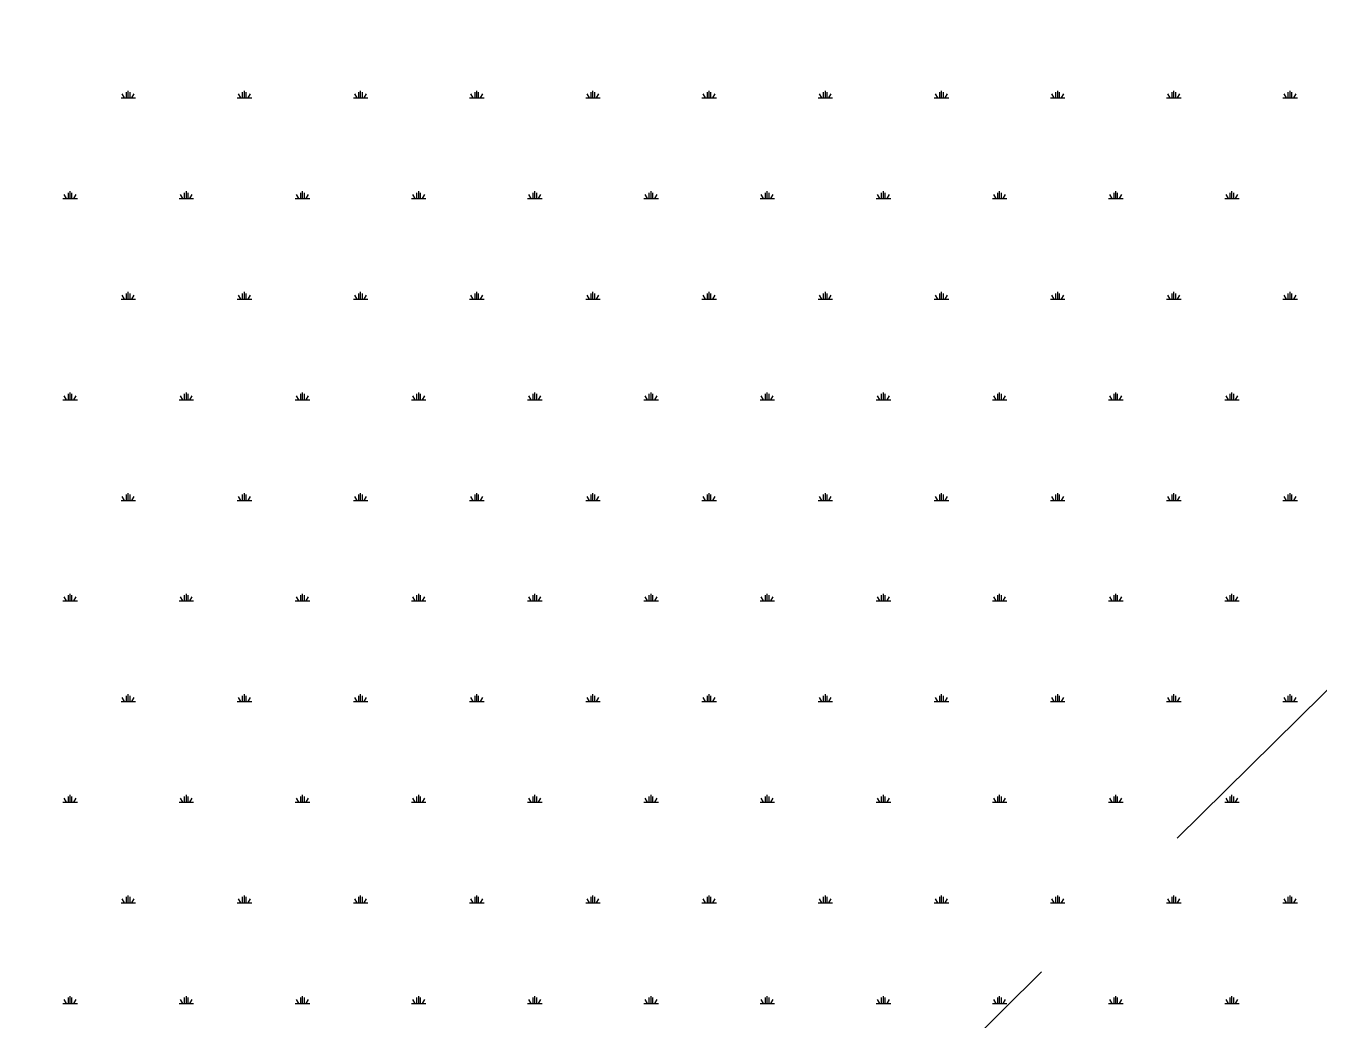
# Model space of a CAD drawing. Header units: millimetres. Extents: x 2999.9 to 3041.9, y 869.6 to 906.3.
# Drawn here: x 3020.115 to 3020.963, y 899.399 to 900.051 of the extents above; entities that cross this region are included whole.
import ezdxf

# ---------------------------------------------------------------- set-up
doc = ezdxf.new("R2010")
doc.units = ezdxf.units.MM
doc.linetypes.add('HIDDEN', pattern=[0.375, 0.25, -0.125])

msp = doc.modelspace()

# ---------------------------------------------------------------- linework, layer by layer
at = {"color": 253, "linetype": 'HIDDEN', "lineweight": 0}
msp.add_line((3019.26921, 897.93752), (3023.26921, 901.88817), dxfattribs=at)
at = {"color": 76, "linetype": 'Continuous'}
for p, q in [((3020.17735, 900.00409), (3020.18687, 900.00409)), ((3020.17973, 900.00409), (3020.1782, 900.00673)), ((3020.18092, 900.00409), (3020.18092, 900.0079)), ((3020.18211, 900.00409), (3020.18211, 900.00885)), ((3020.1833, 900.00409), (3020.1833, 900.0079)), ((3020.18449, 900.00409), (3020.18602, 900.00673)), ((3020.25355, 900.00409), (3020.26307, 900.00409)), ((3020.25593, 900.00409), (3020.2544, 900.00673)), ((3020.25712, 900.00409), (3020.25712, 900.0079)), ((3020.25831, 900.00409), (3020.25831, 900.00885)), ((3020.2595, 900.00409), (3020.2595, 900.0079)), ((3020.26069, 900.00409), (3020.26222, 900.00673)), ((3020.32975, 900.00409), (3020.33927, 900.00409)), ((3020.33213, 900.00409), (3020.3306, 900.00673)), ((3020.33332, 900.00409), (3020.33332, 900.0079)), ((3020.33451, 900.00409), (3020.33451, 900.00885)), ((3020.3357, 900.00409), (3020.3357, 900.0079)), ((3020.33689, 900.00409), (3020.33842, 900.00673)), ((3020.40595, 900.00409), (3020.41547, 900.00409)), ((3020.40833, 900.00409), (3020.4068, 900.00673)), ((3020.40952, 900.00409), (3020.40952, 900.0079)), ((3020.41071, 900.00409), (3020.41071, 900.00885)), ((3020.4119, 900.00409), (3020.4119, 900.0079)), ((3020.41309, 900.00409), (3020.41462, 900.00673)), ((3020.48215, 900.00409), (3020.49167, 900.00409)), ((3020.48453, 900.00409), (3020.483, 900.00673)), ((3020.48572, 900.00409), (3020.48572, 900.0079)), ((3020.48691, 900.00409), (3020.48691, 900.00885)), ((3020.4881, 900.00409), (3020.4881, 900.0079)), ((3020.48929, 900.00409), (3020.49082, 900.00673)), ((3020.55835, 900.00409), (3020.56787, 900.00409)), ((3020.56073, 900.00409), (3020.5592, 900.00673)), ((3020.56192, 900.00409), (3020.56192, 900.0079)), ((3020.56311, 900.00409), (3020.56311, 900.00885)), ((3020.5643, 900.00409), (3020.5643, 900.0079)), ((3020.56549, 900.00409), (3020.56702, 900.00673)), ((3020.63455, 900.00409), (3020.64407, 900.00409)), ((3020.63693, 900.00409), (3020.6354, 900.00673)), ((3020.63812, 900.00409), (3020.63812, 900.0079)), ((3020.63931, 900.00409), (3020.63931, 900.00885)), ((3020.6405, 900.00409), (3020.6405, 900.0079)), ((3020.64169, 900.00409), (3020.64322, 900.00673)), ((3020.71075, 900.00409), (3020.72027, 900.00409)), ((3020.71313, 900.00409), (3020.7116, 900.00673)), ((3020.71432, 900.00409), (3020.71432, 900.0079)), ((3020.71551, 900.00409), (3020.71551, 900.00885)), ((3020.7167, 900.00409), (3020.7167, 900.0079)), ((3020.71789, 900.00409), (3020.71942, 900.00673)), ((3020.78695, 900.00409), (3020.79647, 900.00409)), ((3020.78933, 900.00409), (3020.7878, 900.00673)), ((3020.79052, 900.00409), (3020.79052, 900.0079)), ((3020.79171, 900.00409), (3020.79171, 900.00885)), ((3020.7929, 900.00409), (3020.7929, 900.0079)), ((3020.79409, 900.00409), (3020.79562, 900.00673)), ((3020.86315, 900.00409), (3020.87267, 900.00409)), ((3020.86553, 900.00409), (3020.864, 900.00673)), ((3020.86672, 900.00409), (3020.86672, 900.0079)), ((3020.86791, 900.00409), (3020.86791, 900.00885)), ((3020.8691, 900.00409), (3020.8691, 900.0079)), ((3020.87029, 900.00409), (3020.87182, 900.00673)), ((3020.93935, 900.00409), (3020.94887, 900.00409)), ((3020.94173, 900.00409), (3020.9402, 900.00673)), ((3020.94292, 900.00409), (3020.94292, 900.0079)), ((3020.94411, 900.00409), (3020.94411, 900.00885)), ((3020.9453, 900.00409), (3020.9453, 900.0079)), ((3020.94649, 900.00409), (3020.94802, 900.00673)), ((3020.13925, 899.9381), (3020.14877, 899.9381)), ((3020.14163, 899.9381), (3020.1401, 899.94074)), ((3020.14282, 899.9381), (3020.14282, 899.94191)), ((3020.14401, 899.9381), (3020.14401, 899.94286)), ((3020.1452, 899.9381), (3020.1452, 899.94191)), ((3020.14639, 899.9381), (3020.14792, 899.94074)), ((3020.21545, 899.9381), (3020.22497, 899.9381)), ((3020.21783, 899.9381), (3020.2163, 899.94074)), ((3020.21902, 899.9381), (3020.21902, 899.94191)), ((3020.22021, 899.9381), (3020.22021, 899.94286)), ((3020.2214, 899.9381), (3020.2214, 899.94191)), ((3020.22259, 899.9381), (3020.22412, 899.94074)), ((3020.29165, 899.9381), (3020.30117, 899.9381)), ((3020.29403, 899.9381), (3020.2925, 899.94074)), ((3020.29522, 899.9381), (3020.29522, 899.94191)), ((3020.29641, 899.9381), (3020.29641, 899.94286)), ((3020.2976, 899.9381), (3020.2976, 899.94191)), ((3020.29879, 899.9381), (3020.30032, 899.94074)), ((3020.36785, 899.9381), (3020.37737, 899.9381)), ((3020.37023, 899.9381), (3020.3687, 899.94074)), ((3020.37142, 899.9381), (3020.37142, 899.94191)), ((3020.37261, 899.9381), (3020.37261, 899.94286)), ((3020.3738, 899.9381), (3020.3738, 899.94191)), ((3020.37499, 899.9381), (3020.37652, 899.94074)), ((3020.44405, 899.9381), (3020.45357, 899.9381)), ((3020.44643, 899.9381), (3020.4449, 899.94074)), ((3020.44762, 899.9381), (3020.44762, 899.94191)), ((3020.44881, 899.9381), (3020.44881, 899.94286)), ((3020.45, 899.9381), (3020.45, 899.94191)), ((3020.45119, 899.9381), (3020.45272, 899.94074)), ((3020.52025, 899.9381), (3020.52977, 899.9381)), ((3020.52263, 899.9381), (3020.5211, 899.94074)), ((3020.52382, 899.9381), (3020.52382, 899.94191)), ((3020.52501, 899.9381), (3020.52501, 899.94286)), ((3020.5262, 899.9381), (3020.5262, 899.94191)), ((3020.52739, 899.9381), (3020.52892, 899.94074)), ((3020.59645, 899.9381), (3020.60597, 899.9381)), ((3020.59883, 899.9381), (3020.5973, 899.94074)), ((3020.60002, 899.9381), (3020.60002, 899.94191)), ((3020.60121, 899.9381), (3020.60121, 899.94286)), ((3020.6024, 899.9381), (3020.6024, 899.94191)), ((3020.60359, 899.9381), (3020.60512, 899.94074)), ((3020.67265, 899.9381), (3020.68217, 899.9381)), ((3020.67503, 899.9381), (3020.6735, 899.94074)), ((3020.67622, 899.9381), (3020.67622, 899.94191)), ((3020.67741, 899.9381), (3020.67741, 899.94286)), ((3020.6786, 899.9381), (3020.6786, 899.94191)), ((3020.67979, 899.9381), (3020.68132, 899.94074)), ((3020.74885, 899.9381), (3020.75837, 899.9381)), ((3020.75123, 899.9381), (3020.7497, 899.94074)), ((3020.75242, 899.9381), (3020.75242, 899.94191)), ((3020.75361, 899.9381), (3020.75361, 899.94286)), ((3020.7548, 899.9381), (3020.7548, 899.94191)), ((3020.75599, 899.9381), (3020.75752, 899.94074)), ((3020.82505, 899.9381), (3020.83457, 899.9381)), ((3020.82743, 899.9381), (3020.8259, 899.94074)), ((3020.82862, 899.9381), (3020.82862, 899.94191)), ((3020.82981, 899.9381), (3020.82981, 899.94286)), ((3020.831, 899.9381), (3020.831, 899.94191)), ((3020.83219, 899.9381), (3020.83372, 899.94074)), ((3020.90125, 899.9381), (3020.91077, 899.9381)), ((3020.90363, 899.9381), (3020.9021, 899.94074)), ((3020.90482, 899.9381), (3020.90482, 899.94191)), ((3020.90601, 899.9381), (3020.90601, 899.94286)), ((3020.9072, 899.9381), (3020.9072, 899.94191)), ((3020.90839, 899.9381), (3020.90992, 899.94074)), ((3020.18092, 899.87211), (3020.18092, 899.87592)), ((3020.18211, 899.87211), (3020.18211, 899.87687)), ((3020.1833, 899.87211), (3020.1833, 899.87592)), ((3020.25712, 899.87211), (3020.25712, 899.87592)), ((3020.25831, 899.87211), (3020.25831, 899.87687)), ((3020.2595, 899.87211), (3020.2595, 899.87592)), ((3020.33332, 899.87211), (3020.33332, 899.87592)), ((3020.33451, 899.87211), (3020.33451, 899.87687)), ((3020.3357, 899.87211), (3020.3357, 899.87592)), ((3020.40952, 899.87211), (3020.40952, 899.87592)), ((3020.41071, 899.87211), (3020.41071, 899.87687)), ((3020.4119, 899.87211), (3020.4119, 899.87592)), ((3020.48572, 899.87211), (3020.48572, 899.87592)), ((3020.48691, 899.87211), (3020.48691, 899.87687)), ((3020.4881, 899.87211), (3020.4881, 899.87592)), ((3020.56192, 899.87211), (3020.56192, 899.87592)), ((3020.56311, 899.87211), (3020.56311, 899.87687)), ((3020.5643, 899.87211), (3020.5643, 899.87592)), ((3020.63812, 899.87211), (3020.63812, 899.87592)), ((3020.63931, 899.87211), (3020.63931, 899.87687)), ((3020.6405, 899.87211), (3020.6405, 899.87592)), ((3020.71432, 899.87211), (3020.71432, 899.87592)), ((3020.71551, 899.87211), (3020.71551, 899.87687)), ((3020.7167, 899.87211), (3020.7167, 899.87592)), ((3020.79052, 899.87211), (3020.79052, 899.87592)), ((3020.79171, 899.87211), (3020.79171, 899.87687)), ((3020.7929, 899.87211), (3020.7929, 899.87592)), ((3020.86672, 899.87211), (3020.86672, 899.87592)), ((3020.86791, 899.87211), (3020.86791, 899.87687)), ((3020.8691, 899.87211), (3020.8691, 899.87592)), ((3020.94292, 899.87211), (3020.94292, 899.87592)), ((3020.94411, 899.87211), (3020.94411, 899.87687)), ((3020.9453, 899.87211), (3020.9453, 899.87592)), ((3020.17735, 899.87211), (3020.18687, 899.87211)), ((3020.17973, 899.87211), (3020.1782, 899.87474)), ((3020.18449, 899.87211), (3020.18602, 899.87475)), ((3020.25355, 899.87211), (3020.26307, 899.87211)), ((3020.25593, 899.87211), (3020.2544, 899.87474)), ((3020.26069, 899.87211), (3020.26222, 899.87475)), ((3020.32975, 899.87211), (3020.33927, 899.87211)), ((3020.33213, 899.87211), (3020.3306, 899.87474)), ((3020.33689, 899.87211), (3020.33842, 899.87475)), ((3020.40595, 899.87211), (3020.41547, 899.87211)), ((3020.40833, 899.87211), (3020.4068, 899.87474)), ((3020.41309, 899.87211), (3020.41462, 899.87475)), ((3020.48215, 899.87211), (3020.49167, 899.87211)), ((3020.48453, 899.87211), (3020.483, 899.87474)), ((3020.48929, 899.87211), (3020.49082, 899.87475)), ((3020.55835, 899.87211), (3020.56787, 899.87211)), ((3020.56073, 899.87211), (3020.5592, 899.87474)), ((3020.56549, 899.87211), (3020.56702, 899.87475)), ((3020.63455, 899.87211), (3020.64407, 899.87211)), ((3020.63693, 899.87211), (3020.6354, 899.87474)), ((3020.64169, 899.87211), (3020.64322, 899.87475)), ((3020.71075, 899.87211), (3020.72027, 899.87211)), ((3020.71313, 899.87211), (3020.7116, 899.87474)), ((3020.71789, 899.87211), (3020.71942, 899.87475)), ((3020.78695, 899.87211), (3020.79647, 899.87211)), ((3020.78933, 899.87211), (3020.7878, 899.87474)), ((3020.79409, 899.87211), (3020.79562, 899.87475)), ((3020.86315, 899.87211), (3020.87267, 899.87211)), ((3020.86553, 899.87211), (3020.864, 899.87474)), ((3020.87029, 899.87211), (3020.87182, 899.87475)), ((3020.93935, 899.87211), (3020.94887, 899.87211)), ((3020.94173, 899.87211), (3020.9402, 899.87474)), ((3020.94649, 899.87211), (3020.94802, 899.87475)), ((3020.14163, 899.80611), (3020.1401, 899.80875)), ((3020.14282, 899.80611), (3020.14282, 899.80992)), ((3020.14401, 899.80611), (3020.14401, 899.81088)), ((3020.1452, 899.80611), (3020.1452, 899.80992)), ((3020.14639, 899.80612), (3020.14792, 899.80876)), ((3020.21783, 899.80611), (3020.2163, 899.80875)), ((3020.21902, 899.80611), (3020.21902, 899.80992)), ((3020.22021, 899.80611), (3020.22021, 899.81088)), ((3020.2214, 899.80611), (3020.2214, 899.80992)), ((3020.22259, 899.80612), (3020.22412, 899.80876)), ((3020.29403, 899.80611), (3020.2925, 899.80875)), ((3020.29522, 899.80611), (3020.29522, 899.80992)), ((3020.29641, 899.80611), (3020.29641, 899.81088)), ((3020.2976, 899.80611), (3020.2976, 899.80992)), ((3020.29879, 899.80612), (3020.30032, 899.80876)), ((3020.37023, 899.80611), (3020.3687, 899.80875)), ((3020.37142, 899.80611), (3020.37142, 899.80992)), ((3020.37261, 899.80611), (3020.37261, 899.81088)), ((3020.3738, 899.80611), (3020.3738, 899.80992)), ((3020.37499, 899.80612), (3020.37652, 899.80876)), ((3020.44643, 899.80611), (3020.4449, 899.80875)), ((3020.44762, 899.80611), (3020.44762, 899.80992)), ((3020.44881, 899.80611), (3020.44881, 899.81088)), ((3020.45, 899.80611), (3020.45, 899.80992)), ((3020.45119, 899.80612), (3020.45272, 899.80876)), ((3020.52263, 899.80611), (3020.5211, 899.80875)), ((3020.52382, 899.80611), (3020.52382, 899.80992)), ((3020.52501, 899.80611), (3020.52501, 899.81088)), ((3020.5262, 899.80611), (3020.5262, 899.80992)), ((3020.52739, 899.80612), (3020.52892, 899.80876)), ((3020.59883, 899.80611), (3020.5973, 899.80875)), ((3020.60002, 899.80611), (3020.60002, 899.80992)), ((3020.60121, 899.80611), (3020.60121, 899.81088)), ((3020.6024, 899.80611), (3020.6024, 899.80992)), ((3020.60359, 899.80612), (3020.60512, 899.80876)), ((3020.67503, 899.80611), (3020.6735, 899.80875)), ((3020.67622, 899.80611), (3020.67622, 899.80992)), ((3020.67741, 899.80611), (3020.67741, 899.81088)), ((3020.6786, 899.80611), (3020.6786, 899.80992)), ((3020.67979, 899.80612), (3020.68132, 899.80876)), ((3020.75123, 899.80611), (3020.7497, 899.80875)), ((3020.75242, 899.80611), (3020.75242, 899.80992)), ((3020.75361, 899.80611), (3020.75361, 899.81088)), ((3020.7548, 899.80611), (3020.7548, 899.80992)), ((3020.75599, 899.80612), (3020.75752, 899.80876)), ((3020.82743, 899.80611), (3020.8259, 899.80875)), ((3020.82862, 899.80611), (3020.82862, 899.80992)), ((3020.82981, 899.80611), (3020.82981, 899.81088)), ((3020.831, 899.80611), (3020.831, 899.80992)), ((3020.83219, 899.80612), (3020.83372, 899.80876)), ((3020.90363, 899.80611), (3020.9021, 899.80875)), ((3020.90482, 899.80611), (3020.90482, 899.80992)), ((3020.90601, 899.80611), (3020.90601, 899.81088)), ((3020.9072, 899.80611), (3020.9072, 899.80992)), ((3020.90839, 899.80612), (3020.90992, 899.80876)), ((3020.13925, 899.80611), (3020.14877, 899.80611)), ((3020.21545, 899.80611), (3020.22497, 899.80611)), ((3020.29165, 899.80611), (3020.30117, 899.80611)), ((3020.36785, 899.80611), (3020.37737, 899.80611)), ((3020.44405, 899.80611), (3020.45357, 899.80611)), ((3020.52025, 899.80611), (3020.52977, 899.80611)), ((3020.59645, 899.80611), (3020.60597, 899.80611)), ((3020.67265, 899.80611), (3020.68217, 899.80611)), ((3020.74885, 899.80611), (3020.75837, 899.80611)), ((3020.82505, 899.80611), (3020.83457, 899.80611)), ((3020.90125, 899.80611), (3020.91077, 899.80611)), ((3020.17735, 899.74012), (3020.18687, 899.74012)), ((3020.17973, 899.74012), (3020.1782, 899.74276)), ((3020.18092, 899.74012), (3020.18092, 899.74393)), ((3020.18211, 899.74012), (3020.18211, 899.74489)), ((3020.1833, 899.74012), (3020.1833, 899.74393)), ((3020.18449, 899.74012), (3020.18602, 899.74276)), ((3020.25355, 899.74012), (3020.26307, 899.74012)), ((3020.25593, 899.74012), (3020.2544, 899.74276)), ((3020.25712, 899.74012), (3020.25712, 899.74393)), ((3020.25831, 899.74012), (3020.25831, 899.74489)), ((3020.2595, 899.74012), (3020.2595, 899.74393)), ((3020.26069, 899.74012), (3020.26222, 899.74276)), ((3020.32975, 899.74012), (3020.33927, 899.74012)), ((3020.33213, 899.74012), (3020.3306, 899.74276)), ((3020.33332, 899.74012), (3020.33332, 899.74393)), ((3020.33451, 899.74012), (3020.33451, 899.74489)), ((3020.3357, 899.74012), (3020.3357, 899.74393)), ((3020.33689, 899.74012), (3020.33842, 899.74276)), ((3020.40595, 899.74012), (3020.41547, 899.74012)), ((3020.40833, 899.74012), (3020.4068, 899.74276)), ((3020.40952, 899.74012), (3020.40952, 899.74393)), ((3020.41071, 899.74012), (3020.41071, 899.74489)), ((3020.4119, 899.74012), (3020.4119, 899.74393)), ((3020.41309, 899.74012), (3020.41462, 899.74276)), ((3020.48215, 899.74012), (3020.49167, 899.74012)), ((3020.48453, 899.74012), (3020.483, 899.74276)), ((3020.48572, 899.74012), (3020.48572, 899.74393)), ((3020.48691, 899.74012), (3020.48691, 899.74489)), ((3020.4881, 899.74012), (3020.4881, 899.74393)), ((3020.48929, 899.74012), (3020.49082, 899.74276)), ((3020.55835, 899.74012), (3020.56787, 899.74012)), ((3020.56073, 899.74012), (3020.5592, 899.74276)), ((3020.56192, 899.74012), (3020.56192, 899.74393)), ((3020.56311, 899.74012), (3020.56311, 899.74489)), ((3020.5643, 899.74012), (3020.5643, 899.74393)), ((3020.56549, 899.74012), (3020.56702, 899.74276)), ((3020.63455, 899.74012), (3020.64407, 899.74012)), ((3020.63693, 899.74012), (3020.6354, 899.74276)), ((3020.63812, 899.74012), (3020.63812, 899.74393)), ((3020.63931, 899.74012), (3020.63931, 899.74489)), ((3020.6405, 899.74012), (3020.6405, 899.74393)), ((3020.64169, 899.74012), (3020.64322, 899.74276)), ((3020.71075, 899.74012), (3020.72027, 899.74012)), ((3020.71313, 899.74012), (3020.7116, 899.74276)), ((3020.71432, 899.74012), (3020.71432, 899.74393)), ((3020.71551, 899.74012), (3020.71551, 899.74489)), ((3020.7167, 899.74012), (3020.7167, 899.74393)), ((3020.71789, 899.74012), (3020.71942, 899.74276)), ((3020.78695, 899.74012), (3020.79647, 899.74012)), ((3020.78933, 899.74012), (3020.7878, 899.74276)), ((3020.79052, 899.74012), (3020.79052, 899.74393)), ((3020.79171, 899.74012), (3020.79171, 899.74489)), ((3020.7929, 899.74012), (3020.7929, 899.74393)), ((3020.79409, 899.74012), (3020.79562, 899.74276)), ((3020.86315, 899.74012), (3020.87267, 899.74012)), ((3020.86553, 899.74012), (3020.864, 899.74276)), ((3020.86672, 899.74012), (3020.86672, 899.74393)), ((3020.86791, 899.74012), (3020.86791, 899.74489)), ((3020.8691, 899.74012), (3020.8691, 899.74393)), ((3020.87029, 899.74012), (3020.87182, 899.74276)), ((3020.93935, 899.74012), (3020.94887, 899.74012)), ((3020.94173, 899.74012), (3020.9402, 899.74276)), ((3020.94292, 899.74012), (3020.94292, 899.74393)), ((3020.94411, 899.74012), (3020.94411, 899.74489)), ((3020.9453, 899.74012), (3020.9453, 899.74393)), ((3020.94649, 899.74012), (3020.94802, 899.74276)), ((3020.13925, 899.67413), (3020.14877, 899.67413)), ((3020.14163, 899.67413), (3020.1401, 899.67677)), ((3020.14282, 899.67413), (3020.14282, 899.67794)), ((3020.14401, 899.67413), (3020.14401, 899.67889)), ((3020.1452, 899.67413), (3020.1452, 899.67794)), ((3020.14639, 899.67413), (3020.14792, 899.67677)), ((3020.21545, 899.67413), (3020.22497, 899.67413)), ((3020.21783, 899.67413), (3020.2163, 899.67677)), ((3020.21902, 899.67413), (3020.21902, 899.67794)), ((3020.22021, 899.67413), (3020.22021, 899.67889)), ((3020.2214, 899.67413), (3020.2214, 899.67794)), ((3020.22259, 899.67413), (3020.22412, 899.67677)), ((3020.29165, 899.67413), (3020.30117, 899.67413)), ((3020.29403, 899.67413), (3020.2925, 899.67677)), ((3020.29522, 899.67413), (3020.29522, 899.67794)), ((3020.29641, 899.67413), (3020.29641, 899.67889)), ((3020.2976, 899.67413), (3020.2976, 899.67794)), ((3020.29879, 899.67413), (3020.30032, 899.67677)), ((3020.36785, 899.67413), (3020.37737, 899.67413)), ((3020.37023, 899.67413), (3020.3687, 899.67677)), ((3020.37142, 899.67413), (3020.37142, 899.67794)), ((3020.37261, 899.67413), (3020.37261, 899.67889)), ((3020.3738, 899.67413), (3020.3738, 899.67794)), ((3020.37499, 899.67413), (3020.37652, 899.67677)), ((3020.44405, 899.67413), (3020.45357, 899.67413)), ((3020.44643, 899.67413), (3020.4449, 899.67677)), ((3020.44762, 899.67413), (3020.44762, 899.67794)), ((3020.44881, 899.67413), (3020.44881, 899.67889)), ((3020.45, 899.67413), (3020.45, 899.67794)), ((3020.45119, 899.67413), (3020.45272, 899.67677)), ((3020.52025, 899.67413), (3020.52977, 899.67413)), ((3020.52263, 899.67413), (3020.5211, 899.67677)), ((3020.52382, 899.67413), (3020.52382, 899.67794)), ((3020.52501, 899.67413), (3020.52501, 899.67889)), ((3020.5262, 899.67413), (3020.5262, 899.67794)), ((3020.52739, 899.67413), (3020.52892, 899.67677)), ((3020.59645, 899.67413), (3020.60597, 899.67413)), ((3020.59883, 899.67413), (3020.5973, 899.67677)), ((3020.60002, 899.67413), (3020.60002, 899.67794)), ((3020.60121, 899.67413), (3020.60121, 899.67889)), ((3020.6024, 899.67413), (3020.6024, 899.67794)), ((3020.60359, 899.67413), (3020.60512, 899.67677)), ((3020.67265, 899.67413), (3020.68217, 899.67413)), ((3020.67503, 899.67413), (3020.6735, 899.67677)), ((3020.67622, 899.67413), (3020.67622, 899.67794)), ((3020.67741, 899.67413), (3020.67741, 899.67889)), ((3020.6786, 899.67413), (3020.6786, 899.67794)), ((3020.67979, 899.67413), (3020.68132, 899.67677)), ((3020.74885, 899.67413), (3020.75837, 899.67413)), ((3020.75123, 899.67413), (3020.7497, 899.67677)), ((3020.75242, 899.67413), (3020.75242, 899.67794)), ((3020.75361, 899.67413), (3020.75361, 899.67889)), ((3020.7548, 899.67413), (3020.7548, 899.67794)), ((3020.75599, 899.67413), (3020.75752, 899.67677)), ((3020.82505, 899.67413), (3020.83457, 899.67413)), ((3020.82743, 899.67413), (3020.8259, 899.67677)), ((3020.82862, 899.67413), (3020.82862, 899.67794)), ((3020.82981, 899.67413), (3020.82981, 899.67889)), ((3020.831, 899.67413), (3020.831, 899.67794)), ((3020.83219, 899.67413), (3020.83372, 899.67677)), ((3020.90125, 899.67413), (3020.91077, 899.67413)), ((3020.90363, 899.67413), (3020.9021, 899.67677)), ((3020.90482, 899.67413), (3020.90482, 899.67794)), ((3020.90601, 899.67413), (3020.90601, 899.67889)), ((3020.9072, 899.67413), (3020.9072, 899.67794)), ((3020.90839, 899.67413), (3020.90992, 899.67677)), ((3020.18211, 899.60814), (3020.18211, 899.6129)), ((3020.25831, 899.60814), (3020.25831, 899.6129)), ((3020.33451, 899.60814), (3020.33451, 899.6129)), ((3020.41071, 899.60814), (3020.41071, 899.6129)), ((3020.48691, 899.60814), (3020.48691, 899.6129)), ((3020.56311, 899.60814), (3020.56311, 899.6129)), ((3020.63931, 899.60814), (3020.63931, 899.6129)), ((3020.71551, 899.60814), (3020.71551, 899.6129)), ((3020.79171, 899.60814), (3020.79171, 899.6129)), ((3020.86791, 899.60814), (3020.86791, 899.6129)), ((3020.94411, 899.60814), (3020.94411, 899.6129)), ((3020.17735, 899.60814), (3020.18687, 899.60814)), ((3020.17973, 899.60814), (3020.1782, 899.61078)), ((3020.18092, 899.60814), (3020.18092, 899.61195)), ((3020.1833, 899.60814), (3020.1833, 899.61195)), ((3020.18449, 899.60814), (3020.18602, 899.61078)), ((3020.25355, 899.60814), (3020.26307, 899.60814)), ((3020.25593, 899.60814), (3020.2544, 899.61078)), ((3020.25712, 899.60814), (3020.25712, 899.61195)), ((3020.2595, 899.60814), (3020.2595, 899.61195)), ((3020.26069, 899.60814), (3020.26222, 899.61078)), ((3020.32975, 899.60814), (3020.33927, 899.60814)), ((3020.33213, 899.60814), (3020.3306, 899.61078)), ((3020.33332, 899.60814), (3020.33332, 899.61195)), ((3020.3357, 899.60814), (3020.3357, 899.61195)), ((3020.33689, 899.60814), (3020.33842, 899.61078)), ((3020.40595, 899.60814), (3020.41547, 899.60814)), ((3020.40833, 899.60814), (3020.4068, 899.61078)), ((3020.40952, 899.60814), (3020.40952, 899.61195)), ((3020.4119, 899.60814), (3020.4119, 899.61195)), ((3020.41309, 899.60814), (3020.41462, 899.61078)), ((3020.48215, 899.60814), (3020.49167, 899.60814)), ((3020.48453, 899.60814), (3020.483, 899.61078)), ((3020.48572, 899.60814), (3020.48572, 899.61195)), ((3020.4881, 899.60814), (3020.4881, 899.61195)), ((3020.48929, 899.60814), (3020.49082, 899.61078)), ((3020.55835, 899.60814), (3020.56787, 899.60814)), ((3020.56073, 899.60814), (3020.5592, 899.61078)), ((3020.56192, 899.60814), (3020.56192, 899.61195)), ((3020.5643, 899.60814), (3020.5643, 899.61195)), ((3020.56549, 899.60814), (3020.56702, 899.61078)), ((3020.63455, 899.60814), (3020.64407, 899.60814)), ((3020.63693, 899.60814), (3020.6354, 899.61078)), ((3020.63812, 899.60814), (3020.63812, 899.61195)), ((3020.6405, 899.60814), (3020.6405, 899.61195)), ((3020.64169, 899.60814), (3020.64322, 899.61078)), ((3020.71075, 899.60814), (3020.72027, 899.60814)), ((3020.71313, 899.60814), (3020.7116, 899.61078)), ((3020.71432, 899.60814), (3020.71432, 899.61195)), ((3020.7167, 899.60814), (3020.7167, 899.61195)), ((3020.71789, 899.60814), (3020.71942, 899.61078)), ((3020.78695, 899.60814), (3020.79647, 899.60814)), ((3020.78933, 899.60814), (3020.7878, 899.61078)), ((3020.79052, 899.60814), (3020.79052, 899.61195)), ((3020.7929, 899.60814), (3020.7929, 899.61195)), ((3020.79409, 899.60814), (3020.79562, 899.61078)), ((3020.86315, 899.60814), (3020.87267, 899.60814)), ((3020.86553, 899.60814), (3020.864, 899.61078)), ((3020.86672, 899.60814), (3020.86672, 899.61195)), ((3020.8691, 899.60814), (3020.8691, 899.61195)), ((3020.87029, 899.60814), (3020.87182, 899.61078)), ((3020.93935, 899.60814), (3020.94887, 899.60814)), ((3020.94173, 899.60814), (3020.9402, 899.61078)), ((3020.94292, 899.60814), (3020.94292, 899.61195)), ((3020.9453, 899.60814), (3020.9453, 899.61195)), ((3020.94649, 899.60814), (3020.94802, 899.61078)), ((3020.14163, 899.54215), (3020.1401, 899.54479)), ((3020.14282, 899.54215), (3020.14282, 899.54596)), ((3020.14401, 899.54215), (3020.14401, 899.54691)), ((3020.1452, 899.54215), (3020.1452, 899.54596)), ((3020.14639, 899.54215), (3020.14792, 899.54479)), ((3020.21783, 899.54215), (3020.2163, 899.54479)), ((3020.21902, 899.54215), (3020.21902, 899.54596)), ((3020.22021, 899.54215), (3020.22021, 899.54691)), ((3020.2214, 899.54215), (3020.2214, 899.54596)), ((3020.22259, 899.54215), (3020.22412, 899.54479)), ((3020.29403, 899.54215), (3020.2925, 899.54479)), ((3020.29522, 899.54215), (3020.29522, 899.54596)), ((3020.29641, 899.54215), (3020.29641, 899.54691)), ((3020.2976, 899.54215), (3020.2976, 899.54596)), ((3020.29879, 899.54215), (3020.30032, 899.54479)), ((3020.37023, 899.54215), (3020.3687, 899.54479)), ((3020.37142, 899.54215), (3020.37142, 899.54596)), ((3020.37261, 899.54215), (3020.37261, 899.54691)), ((3020.3738, 899.54215), (3020.3738, 899.54596)), ((3020.37499, 899.54215), (3020.37652, 899.54479)), ((3020.44643, 899.54215), (3020.4449, 899.54479)), ((3020.44762, 899.54215), (3020.44762, 899.54596)), ((3020.44881, 899.54215), (3020.44881, 899.54691)), ((3020.45, 899.54215), (3020.45, 899.54596)), ((3020.45119, 899.54215), (3020.45272, 899.54479)), ((3020.52263, 899.54215), (3020.5211, 899.54479)), ((3020.52382, 899.54215), (3020.52382, 899.54596)), ((3020.52501, 899.54215), (3020.52501, 899.54691)), ((3020.5262, 899.54215), (3020.5262, 899.54596)), ((3020.52739, 899.54215), (3020.52892, 899.54479)), ((3020.59883, 899.54215), (3020.5973, 899.54479)), ((3020.60002, 899.54215), (3020.60002, 899.54596)), ((3020.60121, 899.54215), (3020.60121, 899.54691)), ((3020.6024, 899.54215), (3020.6024, 899.54596)), ((3020.60359, 899.54215), (3020.60512, 899.54479)), ((3020.67503, 899.54215), (3020.6735, 899.54479)), ((3020.67622, 899.54215), (3020.67622, 899.54596)), ((3020.67741, 899.54215), (3020.67741, 899.54691)), ((3020.6786, 899.54215), (3020.6786, 899.54596)), ((3020.67979, 899.54215), (3020.68132, 899.54479)), ((3020.75123, 899.54215), (3020.7497, 899.54479)), ((3020.75242, 899.54215), (3020.75242, 899.54596)), ((3020.75361, 899.54215), (3020.75361, 899.54691)), ((3020.7548, 899.54215), (3020.7548, 899.54596)), ((3020.75599, 899.54215), (3020.75752, 899.54479)), ((3020.82743, 899.54215), (3020.8259, 899.54479)), ((3020.82862, 899.54215), (3020.82862, 899.54596)), ((3020.82981, 899.54215), (3020.82981, 899.54691)), ((3020.831, 899.54215), (3020.831, 899.54596)), ((3020.83219, 899.54215), (3020.83372, 899.54479)), ((3020.90363, 899.54215), (3020.9021, 899.54479)), ((3020.90482, 899.54215), (3020.90482, 899.54596)), ((3020.90601, 899.54215), (3020.90601, 899.54691)), ((3020.9072, 899.54215), (3020.9072, 899.54596)), ((3020.90839, 899.54215), (3020.90992, 899.54479)), ((3020.13925, 899.54215), (3020.14877, 899.54215)), ((3020.21545, 899.54215), (3020.22497, 899.54215)), ((3020.29165, 899.54215), (3020.30117, 899.54215)), ((3020.36785, 899.54215), (3020.37737, 899.54215)), ((3020.44405, 899.54215), (3020.45357, 899.54215)), ((3020.52025, 899.54215), (3020.52977, 899.54215)), ((3020.59645, 899.54215), (3020.60597, 899.54215)), ((3020.67265, 899.54215), (3020.68217, 899.54215)), ((3020.74885, 899.54215), (3020.75837, 899.54215)), ((3020.82505, 899.54215), (3020.83457, 899.54215)), ((3020.90125, 899.54215), (3020.91077, 899.54215)), ((3020.17973, 899.47616), (3020.1782, 899.4788)), ((3020.18092, 899.47616), (3020.18092, 899.47997)), ((3020.18211, 899.47616), (3020.18211, 899.48092)), ((3020.1833, 899.47616), (3020.1833, 899.47997)), ((3020.18449, 899.47616), (3020.18602, 899.4788)), ((3020.25593, 899.47616), (3020.2544, 899.4788)), ((3020.25712, 899.47616), (3020.25712, 899.47997)), ((3020.25831, 899.47616), (3020.25831, 899.48092)), ((3020.2595, 899.47616), (3020.2595, 899.47997)), ((3020.26069, 899.47616), (3020.26222, 899.4788)), ((3020.33213, 899.47616), (3020.3306, 899.4788)), ((3020.33332, 899.47616), (3020.33332, 899.47997)), ((3020.33451, 899.47616), (3020.33451, 899.48092)), ((3020.3357, 899.47616), (3020.3357, 899.47997)), ((3020.33689, 899.47616), (3020.33842, 899.4788)), ((3020.40833, 899.47616), (3020.4068, 899.4788)), ((3020.40952, 899.47616), (3020.40952, 899.47997)), ((3020.41071, 899.47616), (3020.41071, 899.48092)), ((3020.4119, 899.47616), (3020.4119, 899.47997)), ((3020.41309, 899.47616), (3020.41462, 899.4788)), ((3020.48453, 899.47616), (3020.483, 899.4788)), ((3020.48572, 899.47616), (3020.48572, 899.47997)), ((3020.48691, 899.47616), (3020.48691, 899.48092)), ((3020.4881, 899.47616), (3020.4881, 899.47997)), ((3020.48929, 899.47616), (3020.49082, 899.4788)), ((3020.56073, 899.47616), (3020.5592, 899.4788)), ((3020.56192, 899.47616), (3020.56192, 899.47997)), ((3020.56311, 899.47616), (3020.56311, 899.48092)), ((3020.5643, 899.47616), (3020.5643, 899.47997)), ((3020.56549, 899.47616), (3020.56702, 899.4788)), ((3020.63693, 899.47616), (3020.6354, 899.4788)), ((3020.63812, 899.47616), (3020.63812, 899.47997)), ((3020.63931, 899.47616), (3020.63931, 899.48092)), ((3020.6405, 899.47616), (3020.6405, 899.47997)), ((3020.64169, 899.47616), (3020.64322, 899.4788)), ((3020.71313, 899.47616), (3020.7116, 899.4788)), ((3020.71432, 899.47616), (3020.71432, 899.47997)), ((3020.71551, 899.47616), (3020.71551, 899.48092)), ((3020.7167, 899.47616), (3020.7167, 899.47997)), ((3020.71789, 899.47616), (3020.71942, 899.4788)), ((3020.78933, 899.47616), (3020.7878, 899.4788)), ((3020.79052, 899.47616), (3020.79052, 899.47997)), ((3020.79171, 899.47616), (3020.79171, 899.48092)), ((3020.7929, 899.47616), (3020.7929, 899.47997)), ((3020.79409, 899.47616), (3020.79562, 899.4788)), ((3020.86553, 899.47616), (3020.864, 899.4788)), ((3020.86672, 899.47616), (3020.86672, 899.47997)), ((3020.86791, 899.47616), (3020.86791, 899.48092)), ((3020.8691, 899.47616), (3020.8691, 899.47997)), ((3020.87029, 899.47616), (3020.87182, 899.4788)), ((3020.94173, 899.47616), (3020.9402, 899.4788)), ((3020.94292, 899.47616), (3020.94292, 899.47997)), ((3020.94411, 899.47616), (3020.94411, 899.48092)), ((3020.9453, 899.47616), (3020.9453, 899.47997)), ((3020.94649, 899.47616), (3020.94802, 899.4788)), ((3020.17735, 899.47616), (3020.18687, 899.47616)), ((3020.25355, 899.47616), (3020.26307, 899.47616)), ((3020.32975, 899.47616), (3020.33927, 899.47616)), ((3020.40595, 899.47616), (3020.41547, 899.47616)), ((3020.48215, 899.47616), (3020.49167, 899.47616)), ((3020.55835, 899.47616), (3020.56787, 899.47616)), ((3020.63455, 899.47616), (3020.64407, 899.47616)), ((3020.71075, 899.47616), (3020.72027, 899.47616)), ((3020.78695, 899.47616), (3020.79647, 899.47616)), ((3020.86315, 899.47616), (3020.87267, 899.47616)), ((3020.93935, 899.47616), (3020.94887, 899.47616)), ((3020.13925, 899.41017), (3020.14877, 899.41017)), ((3020.14163, 899.41017), (3020.1401, 899.41281)), ((3020.14282, 899.41017), (3020.14282, 899.41398)), ((3020.14401, 899.41017), (3020.14401, 899.41493)), ((3020.1452, 899.41017), (3020.1452, 899.41398)), ((3020.14639, 899.41017), (3020.14792, 899.41281)), ((3020.21545, 899.41017), (3020.22497, 899.41017)), ((3020.21783, 899.41017), (3020.2163, 899.41281)), ((3020.21902, 899.41017), (3020.21902, 899.41398)), ((3020.22021, 899.41017), (3020.22021, 899.41493)), ((3020.2214, 899.41017), (3020.2214, 899.41398)), ((3020.22259, 899.41017), (3020.22412, 899.41281)), ((3020.29165, 899.41017), (3020.30117, 899.41017)), ((3020.29403, 899.41017), (3020.2925, 899.41281)), ((3020.29522, 899.41017), (3020.29522, 899.41398)), ((3020.29641, 899.41017), (3020.29641, 899.41493)), ((3020.2976, 899.41017), (3020.2976, 899.41398)), ((3020.29879, 899.41017), (3020.30032, 899.41281)), ((3020.36785, 899.41017), (3020.37737, 899.41017)), ((3020.37023, 899.41017), (3020.3687, 899.41281)), ((3020.37142, 899.41017), (3020.37142, 899.41398)), ((3020.37261, 899.41017), (3020.37261, 899.41493)), ((3020.3738, 899.41017), (3020.3738, 899.41398)), ((3020.37499, 899.41017), (3020.37652, 899.41281)), ((3020.44405, 899.41017), (3020.45357, 899.41017)), ((3020.44643, 899.41017), (3020.4449, 899.41281)), ((3020.44762, 899.41017), (3020.44762, 899.41398)), ((3020.44881, 899.41017), (3020.44881, 899.41493)), ((3020.45, 899.41017), (3020.45, 899.41398)), ((3020.45119, 899.41017), (3020.45272, 899.41281)), ((3020.52025, 899.41017), (3020.52977, 899.41017)), ((3020.52263, 899.41017), (3020.5211, 899.41281)), ((3020.52382, 899.41017), (3020.52382, 899.41398)), ((3020.52501, 899.41017), (3020.52501, 899.41493)), ((3020.5262, 899.41017), (3020.5262, 899.41398)), ((3020.52739, 899.41017), (3020.52892, 899.41281)), ((3020.59645, 899.41017), (3020.60597, 899.41017)), ((3020.59883, 899.41017), (3020.5973, 899.41281)), ((3020.60002, 899.41017), (3020.60002, 899.41398)), ((3020.60121, 899.41017), (3020.60121, 899.41493)), ((3020.6024, 899.41017), (3020.6024, 899.41398)), ((3020.60359, 899.41017), (3020.60512, 899.41281)), ((3020.67265, 899.41017), (3020.68217, 899.41017)), ((3020.67503, 899.41017), (3020.6735, 899.41281)), ((3020.67622, 899.41017), (3020.67622, 899.41398)), ((3020.67741, 899.41017), (3020.67741, 899.41493)), ((3020.6786, 899.41017), (3020.6786, 899.41398)), ((3020.67979, 899.41017), (3020.68132, 899.41281)), ((3020.74885, 899.41017), (3020.75837, 899.41017)), ((3020.75123, 899.41017), (3020.7497, 899.41281)), ((3020.75242, 899.41017), (3020.75242, 899.41398)), ((3020.75361, 899.41017), (3020.75361, 899.41493)), ((3020.7548, 899.41017), (3020.7548, 899.41398)), ((3020.75599, 899.41017), (3020.75752, 899.41281)), ((3020.82505, 899.41017), (3020.83457, 899.41017)), ((3020.82743, 899.41017), (3020.8259, 899.41281)), ((3020.82862, 899.41017), (3020.82862, 899.41398)), ((3020.82981, 899.41017), (3020.82981, 899.41493)), ((3020.831, 899.41017), (3020.831, 899.41398)), ((3020.83219, 899.41017), (3020.83372, 899.41281)), ((3020.90125, 899.41017), (3020.91077, 899.41017)), ((3020.90363, 899.41017), (3020.9021, 899.41281)), ((3020.90482, 899.41017), (3020.90482, 899.41398)), ((3020.90601, 899.41017), (3020.90601, 899.41493)), ((3020.9072, 899.41017), (3020.9072, 899.41398)), ((3020.90839, 899.41017), (3020.90992, 899.41281))]:
    msp.add_line(p, q, dxfattribs=at)

doc.saveas('drawing.dxf')
